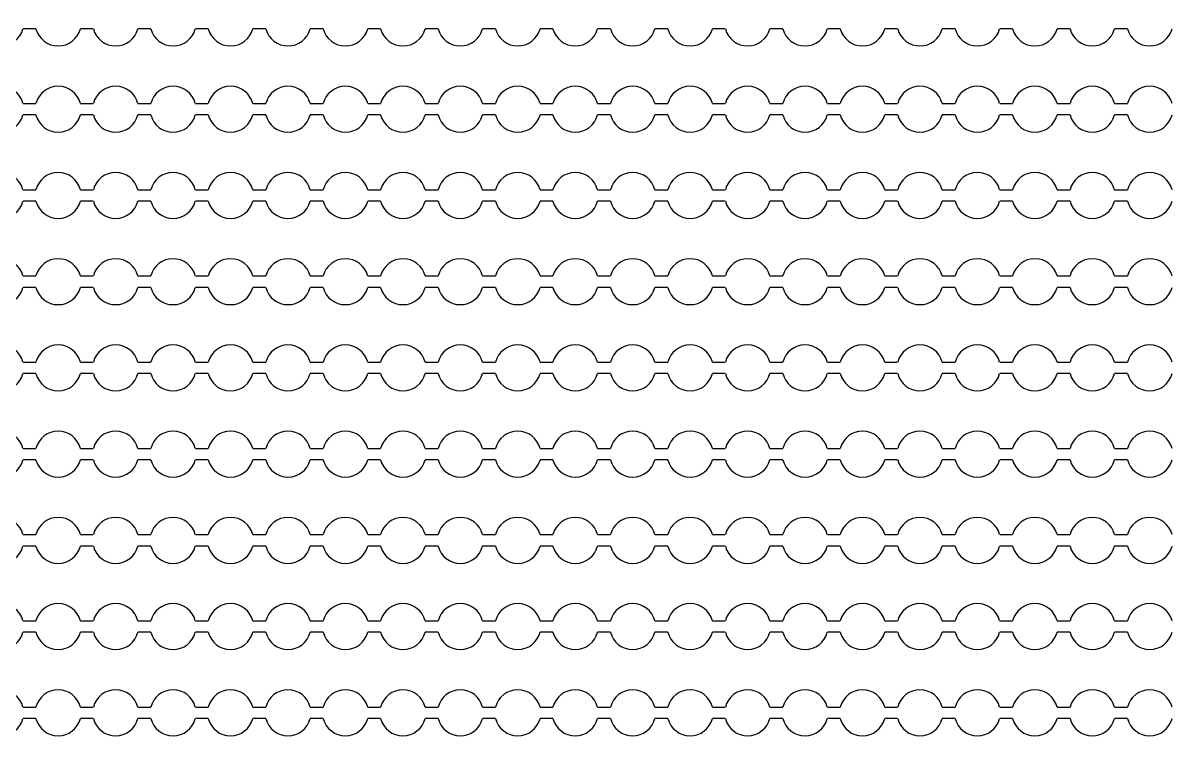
# Model space of a CAD drawing. Extents: x 4056 to 105656, y 4120 to 105720.
# Drawn here: x 59891 to 60891, y 73867 to 74499 of the extents above; entities that cross this region are included whole.
import ezdxf

# ---------------------------------------------------------------- set-up
doc = ezdxf.new("R2010")
doc.units = 13
doc.header["$MEASUREMENT"] = 0
doc.layers.add('Main Layer', color=7, linetype='Continuous', lineweight=0)

msp = doc.modelspace()

# ---------------------------------------------------------------- linework, layer by layer
for p, q in [((59902.1, 74494.2), (59890.9, 74494.2)), ((59952.1, 74494.2), (59940.9, 74494.2)), ((60002.1, 74494.2), (59990.9, 74494.2)), ((60052.1, 74494.2), (60040.9, 74494.2)), ((60102.1, 74494.2), (60090.9, 74494.2)), ((60152.1, 74494.2), (60140.9, 74494.2)), ((60202.1, 74494.2), (60190.9, 74494.2)), ((60252.1, 74494.2), (60240.9, 74494.2)), ((60302.1, 74494.2), (60290.9, 74494.2)), ((60352.1, 74494.2), (60340.9, 74494.2)), ((60402.1, 74494.2), (60390.9, 74494.2)), ((60452.1, 74494.2), (60440.9, 74494.2)), ((60502.1, 74494.2), (60490.9, 74494.2)), ((60552.1, 74494.2), (60540.9, 74494.2)), ((60602.1, 74494.2), (60590.9, 74494.2)), ((60652.1, 74494.2), (60640.9, 74494.2)), ((60702.1, 74494.2), (60690.9, 74494.2)), ((60752.1, 74494.2), (60740.9, 74494.2)), ((60802.1, 74494.2), (60790.9, 74494.2)), ((60852.1, 74494.2), (60840.9, 74494.2)), ((59890.9, 74429.2), (59902.1, 74429.2)), ((59940.9, 74429.2), (59952.1, 74429.2)), ((59990.9, 74429.2), (60002.1, 74429.2)), ((60040.9, 74429.2), (60052.1, 74429.2)), ((60090.9, 74429.2), (60102.1, 74429.2)), ((60140.9, 74429.2), (60152.1, 74429.2)), ((60190.9, 74429.2), (60202.1, 74429.2)), ((60240.9, 74429.2), (60252.1, 74429.2)), ((60290.9, 74429.2), (60302.1, 74429.2)), ((60340.9, 74429.2), (60352.1, 74429.2)), ((60390.9, 74429.2), (60402.1, 74429.2)), ((60440.9, 74429.2), (60452.1, 74429.2)), ((60490.9, 74429.2), (60502.1, 74429.2)), ((60540.9, 74429.2), (60552.1, 74429.2)), ((60590.9, 74429.2), (60602.1, 74429.2)), ((60640.9, 74429.2), (60652.1, 74429.2)), ((60690.9, 74429.2), (60702.1, 74429.2)), ((60740.9, 74429.2), (60752.1, 74429.2)), ((60790.9, 74429.2), (60802.1, 74429.2)), ((60840.9, 74429.2), (60852.1, 74429.2)), ((59902.1, 74419.2), (59890.9, 74419.2)), ((59952.1, 74419.2), (59940.9, 74419.2)), ((60002.1, 74419.2), (59990.9, 74419.2)), ((60052.1, 74419.2), (60040.9, 74419.2)), ((60102.1, 74419.2), (60090.9, 74419.2)), ((60152.1, 74419.2), (60140.9, 74419.2)), ((60202.1, 74419.2), (60190.9, 74419.2)), ((60252.1, 74419.2), (60240.9, 74419.2)), ((60302.1, 74419.2), (60290.9, 74419.2)), ((60352.1, 74419.2), (60340.9, 74419.2)), ((60402.1, 74419.2), (60390.9, 74419.2)), ((60452.1, 74419.2), (60440.9, 74419.2)), ((60502.1, 74419.2), (60490.9, 74419.2)), ((60552.1, 74419.2), (60540.9, 74419.2)), ((60602.1, 74419.2), (60590.9, 74419.2)), ((60652.1, 74419.2), (60640.9, 74419.2)), ((60702.1, 74419.2), (60690.9, 74419.2)), ((60752.1, 74419.2), (60740.9, 74419.2)), ((60802.1, 74419.2), (60790.9, 74419.2)), ((60852.1, 74419.2), (60840.9, 74419.2)), ((59890.9, 74354.2), (59902.1, 74354.2)), ((59940.9, 74354.2), (59952.1, 74354.2)), ((59990.9, 74354.2), (60002.1, 74354.2)), ((60040.9, 74354.2), (60052.1, 74354.2)), ((60090.9, 74354.2), (60102.1, 74354.2)), ((60140.9, 74354.2), (60152.1, 74354.2)), ((60190.9, 74354.2), (60202.1, 74354.2)), ((60240.9, 74354.2), (60252.1, 74354.2)), ((60290.9, 74354.2), (60302.1, 74354.2)), ((60340.9, 74354.2), (60352.1, 74354.2)), ((60390.9, 74354.2), (60402.1, 74354.2)), ((60440.9, 74354.2), (60452.1, 74354.2)), ((60490.9, 74354.2), (60502.1, 74354.2)), ((60540.9, 74354.2), (60552.1, 74354.2)), ((60590.9, 74354.2), (60602.1, 74354.2)), ((60640.9, 74354.2), (60652.1, 74354.2)), ((60690.9, 74354.2), (60702.1, 74354.2)), ((60740.9, 74354.2), (60752.1, 74354.2)), ((60790.9, 74354.2), (60802.1, 74354.2)), ((60840.9, 74354.2), (60852.1, 74354.2)), ((59902.1, 74344.2), (59890.9, 74344.2)), ((59952.1, 74344.2), (59940.9, 74344.2)), ((60002.1, 74344.2), (59990.9, 74344.2)), ((60052.1, 74344.2), (60040.9, 74344.2)), ((60102.1, 74344.2), (60090.9, 74344.2)), ((60152.1, 74344.2), (60140.9, 74344.2)), ((60202.1, 74344.2), (60190.9, 74344.2)), ((60252.1, 74344.2), (60240.9, 74344.2)), ((60302.1, 74344.2), (60290.9, 74344.2)), ((60352.1, 74344.2), (60340.9, 74344.2)), ((60402.1, 74344.2), (60390.9, 74344.2)), ((60452.1, 74344.2), (60440.9, 74344.2)), ((60502.1, 74344.2), (60490.9, 74344.2)), ((60552.1, 74344.2), (60540.9, 74344.2)), ((60602.1, 74344.2), (60590.9, 74344.2)), ((60652.1, 74344.2), (60640.9, 74344.2)), ((60702.1, 74344.2), (60690.9, 74344.2)), ((60752.1, 74344.2), (60740.9, 74344.2)), ((60802.1, 74344.2), (60790.9, 74344.2)), ((60852.1, 74344.2), (60840.9, 74344.2)), ((59890.9, 74279.2), (59902.1, 74279.2)), ((59940.9, 74279.2), (59952.1, 74279.2)), ((59990.9, 74279.2), (60002.1, 74279.2)), ((60040.9, 74279.2), (60052.1, 74279.2)), ((60090.9, 74279.2), (60102.1, 74279.2)), ((60140.9, 74279.2), (60152.1, 74279.2)), ((60190.9, 74279.2), (60202.1, 74279.2)), ((60240.9, 74279.2), (60252.1, 74279.2)), ((60290.9, 74279.2), (60302.1, 74279.2)), ((60340.9, 74279.2), (60352.1, 74279.2)), ((60390.9, 74279.2), (60402.1, 74279.2)), ((60440.9, 74279.2), (60452.1, 74279.2)), ((60490.9, 74279.2), (60502.1, 74279.2)), ((60540.9, 74279.2), (60552.1, 74279.2)), ((60590.9, 74279.2), (60602.1, 74279.2)), ((60640.9, 74279.2), (60652.1, 74279.2)), ((60690.9, 74279.2), (60702.1, 74279.2)), ((60740.9, 74279.2), (60752.1, 74279.2)), ((60790.9, 74279.2), (60802.1, 74279.2)), ((60840.9, 74279.2), (60852.1, 74279.2)), ((59902.1, 74269.2), (59890.9, 74269.2)), ((59952.1, 74269.2), (59940.9, 74269.2)), ((60002.1, 74269.2), (59990.9, 74269.2)), ((60052.1, 74269.2), (60040.9, 74269.2)), ((60102.1, 74269.2), (60090.9, 74269.2)), ((60152.1, 74269.2), (60140.9, 74269.2)), ((60202.1, 74269.2), (60190.9, 74269.2)), ((60252.1, 74269.2), (60240.9, 74269.2)), ((60302.1, 74269.2), (60290.9, 74269.2)), ((60352.1, 74269.2), (60340.9, 74269.2)), ((60402.1, 74269.2), (60390.9, 74269.2)), ((60452.1, 74269.2), (60440.9, 74269.2)), ((60502.1, 74269.2), (60490.9, 74269.2)), ((60552.1, 74269.2), (60540.9, 74269.2)), ((60602.1, 74269.2), (60590.9, 74269.2)), ((60652.1, 74269.2), (60640.9, 74269.2)), ((60702.1, 74269.2), (60690.9, 74269.2)), ((60752.1, 74269.2), (60740.9, 74269.2)), ((60802.1, 74269.2), (60790.9, 74269.2)), ((60852.1, 74269.2), (60840.9, 74269.2)), ((59890.9, 74204.2), (59902.1, 74204.2)), ((59940.9, 74204.2), (59952.1, 74204.2)), ((59990.9, 74204.2), (60002.1, 74204.2)), ((60040.9, 74204.2), (60052.1, 74204.2)), ((60090.9, 74204.2), (60102.1, 74204.2)), ((60140.9, 74204.2), (60152.1, 74204.2)), ((60190.9, 74204.2), (60202.1, 74204.2)), ((60240.9, 74204.2), (60252.1, 74204.2)), ((60290.9, 74204.2), (60302.1, 74204.2)), ((60340.9, 74204.2), (60352.1, 74204.2)), ((60390.9, 74204.2), (60402.1, 74204.2)), ((60440.9, 74204.2), (60452.1, 74204.2)), ((60490.9, 74204.2), (60502.1, 74204.2)), ((60540.9, 74204.2), (60552.1, 74204.2)), ((60590.9, 74204.2), (60602.1, 74204.2)), ((60640.9, 74204.2), (60652.1, 74204.2)), ((60690.9, 74204.2), (60702.1, 74204.2)), ((60740.9, 74204.2), (60752.1, 74204.2)), ((60790.9, 74204.2), (60802.1, 74204.2)), ((60840.9, 74204.2), (60852.1, 74204.2)), ((59902.1, 74194.2), (59890.9, 74194.2)), ((59952.1, 74194.2), (59940.9, 74194.2)), ((60002.1, 74194.2), (59990.9, 74194.2)), ((60052.1, 74194.2), (60040.9, 74194.2)), ((60102.1, 74194.2), (60090.9, 74194.2)), ((60152.1, 74194.2), (60140.9, 74194.2)), ((60202.1, 74194.2), (60190.9, 74194.2)), ((60252.1, 74194.2), (60240.9, 74194.2)), ((60302.1, 74194.2), (60290.9, 74194.2)), ((60352.1, 74194.2), (60340.9, 74194.2)), ((60402.1, 74194.2), (60390.9, 74194.2)), ((60452.1, 74194.2), (60440.9, 74194.2)), ((60502.1, 74194.2), (60490.9, 74194.2)), ((60552.1, 74194.2), (60540.9, 74194.2)), ((60602.1, 74194.2), (60590.9, 74194.2)), ((60652.1, 74194.2), (60640.9, 74194.2)), ((60702.1, 74194.2), (60690.9, 74194.2)), ((60752.1, 74194.2), (60740.9, 74194.2)), ((60802.1, 74194.2), (60790.9, 74194.2)), ((60852.1, 74194.2), (60840.9, 74194.2)), ((59890.9, 74129.2), (59902.1, 74129.2)), ((59940.9, 74129.2), (59952.1, 74129.2)), ((59990.9, 74129.2), (60002.1, 74129.2)), ((60040.9, 74129.2), (60052.1, 74129.2)), ((60090.9, 74129.2), (60102.1, 74129.2)), ((60140.9, 74129.2), (60152.1, 74129.2)), ((60190.9, 74129.2), (60202.1, 74129.2)), ((60240.9, 74129.2), (60252.1, 74129.2)), ((60290.9, 74129.2), (60302.1, 74129.2)), ((60340.9, 74129.2), (60352.1, 74129.2)), ((60390.9, 74129.2), (60402.1, 74129.2)), ((60440.9, 74129.2), (60452.1, 74129.2)), ((60490.9, 74129.2), (60502.1, 74129.2)), ((60540.9, 74129.2), (60552.1, 74129.2)), ((60590.9, 74129.2), (60602.1, 74129.2)), ((60640.9, 74129.2), (60652.1, 74129.2)), ((60690.9, 74129.2), (60702.1, 74129.2)), ((60740.9, 74129.2), (60752.1, 74129.2)), ((60790.9, 74129.2), (60802.1, 74129.2)), ((60840.9, 74129.2), (60852.1, 74129.2)), ((59902.1, 74119.2), (59890.9, 74119.2)), ((59952.1, 74119.2), (59940.9, 74119.2)), ((60002.1, 74119.2), (59990.9, 74119.2)), ((60052.1, 74119.2), (60040.9, 74119.2)), ((60102.1, 74119.2), (60090.9, 74119.2)), ((60152.1, 74119.2), (60140.9, 74119.2)), ((60202.1, 74119.2), (60190.9, 74119.2)), ((60252.1, 74119.2), (60240.9, 74119.2)), ((60302.1, 74119.2), (60290.9, 74119.2)), ((60352.1, 74119.2), (60340.9, 74119.2)), ((60402.1, 74119.2), (60390.9, 74119.2)), ((60452.1, 74119.2), (60440.9, 74119.2)), ((60502.1, 74119.2), (60490.9, 74119.2)), ((60552.1, 74119.2), (60540.9, 74119.2)), ((60602.1, 74119.2), (60590.9, 74119.2)), ((60652.1, 74119.2), (60640.9, 74119.2)), ((60702.1, 74119.2), (60690.9, 74119.2)), ((60752.1, 74119.2), (60740.9, 74119.2)), ((60802.1, 74119.2), (60790.9, 74119.2)), ((60852.1, 74119.2), (60840.9, 74119.2)), ((59890.9, 74054.2), (59902.1, 74054.2)), ((59940.9, 74054.2), (59952.1, 74054.2)), ((59990.9, 74054.2), (60002.1, 74054.2)), ((60040.9, 74054.2), (60052.1, 74054.2)), ((60090.9, 74054.2), (60102.1, 74054.2)), ((60140.9, 74054.2), (60152.1, 74054.2)), ((60190.9, 74054.2), (60202.1, 74054.2)), ((60240.9, 74054.2), (60252.1, 74054.2)), ((60290.9, 74054.2), (60302.1, 74054.2)), ((60340.9, 74054.2), (60352.1, 74054.2)), ((60390.9, 74054.2), (60402.1, 74054.2)), ((60440.9, 74054.2), (60452.1, 74054.2)), ((60490.9, 74054.2), (60502.1, 74054.2)), ((60540.9, 74054.2), (60552.1, 74054.2)), ((60590.9, 74054.2), (60602.1, 74054.2)), ((60640.9, 74054.2), (60652.1, 74054.2)), ((60690.9, 74054.2), (60702.1, 74054.2)), ((60740.9, 74054.2), (60752.1, 74054.2)), ((60790.9, 74054.2), (60802.1, 74054.2)), ((60840.9, 74054.2), (60852.1, 74054.2)), ((59902.1, 74044.2), (59890.9, 74044.2)), ((59952.1, 74044.2), (59940.9, 74044.2)), ((60002.1, 74044.2), (59990.9, 74044.2)), ((60052.1, 74044.2), (60040.9, 74044.2)), ((60102.1, 74044.2), (60090.9, 74044.2)), ((60152.1, 74044.2), (60140.9, 74044.2)), ((60202.1, 74044.2), (60190.9, 74044.2)), ((60252.1, 74044.2), (60240.9, 74044.2)), ((60302.1, 74044.2), (60290.9, 74044.2)), ((60352.1, 74044.2), (60340.9, 74044.2)), ((60402.1, 74044.2), (60390.9, 74044.2)), ((60452.1, 74044.2), (60440.9, 74044.2)), ((60502.1, 74044.2), (60490.9, 74044.2)), ((60552.1, 74044.2), (60540.9, 74044.2)), ((60602.1, 74044.2), (60590.9, 74044.2)), ((60652.1, 74044.2), (60640.9, 74044.2)), ((60702.1, 74044.2), (60690.9, 74044.2)), ((60752.1, 74044.2), (60740.9, 74044.2)), ((60802.1, 74044.2), (60790.9, 74044.2)), ((60852.1, 74044.2), (60840.9, 74044.2)), ((59890.9, 73979.2), (59902.1, 73979.2)), ((59940.9, 73979.2), (59952.1, 73979.2)), ((59990.9, 73979.2), (60002.1, 73979.2)), ((60040.9, 73979.2), (60052.1, 73979.2)), ((60090.9, 73979.2), (60102.1, 73979.2)), ((60140.9, 73979.2), (60152.1, 73979.2)), ((60190.9, 73979.2), (60202.1, 73979.2)), ((60240.9, 73979.2), (60252.1, 73979.2)), ((60290.9, 73979.2), (60302.1, 73979.2)), ((60340.9, 73979.2), (60352.1, 73979.2)), ((60390.9, 73979.2), (60402.1, 73979.2)), ((60440.9, 73979.2), (60452.1, 73979.2)), ((60490.9, 73979.2), (60502.1, 73979.2)), ((60540.9, 73979.2), (60552.1, 73979.2)), ((60590.9, 73979.2), (60602.1, 73979.2)), ((60640.9, 73979.2), (60652.1, 73979.2)), ((60690.9, 73979.2), (60702.1, 73979.2)), ((60740.9, 73979.2), (60752.1, 73979.2)), ((60790.9, 73979.2), (60802.1, 73979.2)), ((60840.9, 73979.2), (60852.1, 73979.2)), ((59902.1, 73969.2), (59890.9, 73969.2)), ((59952.1, 73969.2), (59940.9, 73969.2)), ((60002.1, 73969.2), (59990.9, 73969.2)), ((60052.1, 73969.2), (60040.9, 73969.2)), ((60102.1, 73969.2), (60090.9, 73969.2)), ((60152.1, 73969.2), (60140.9, 73969.2)), ((60202.1, 73969.2), (60190.9, 73969.2)), ((60252.1, 73969.2), (60240.9, 73969.2)), ((60302.1, 73969.2), (60290.9, 73969.2)), ((60352.1, 73969.2), (60340.9, 73969.2)), ((60402.1, 73969.2), (60390.9, 73969.2)), ((60452.1, 73969.2), (60440.9, 73969.2)), ((60502.1, 73969.2), (60490.9, 73969.2)), ((60552.1, 73969.2), (60540.9, 73969.2)), ((60602.1, 73969.2), (60590.9, 73969.2)), ((60652.1, 73969.2), (60640.9, 73969.2)), ((60702.1, 73969.2), (60690.9, 73969.2)), ((60752.1, 73969.2), (60740.9, 73969.2)), ((60802.1, 73969.2), (60790.9, 73969.2)), ((60852.1, 73969.2), (60840.9, 73969.2)), ((59890.9, 73904.2), (59902.1, 73904.2)), ((59940.9, 73904.2), (59952.1, 73904.2)), ((59990.9, 73904.2), (60002.1, 73904.2)), ((60040.9, 73904.2), (60052.1, 73904.2)), ((60090.9, 73904.2), (60102.1, 73904.2)), ((60140.9, 73904.2), (60152.1, 73904.2)), ((60190.9, 73904.2), (60202.1, 73904.2)), ((60240.9, 73904.2), (60252.1, 73904.2)), ((60290.9, 73904.2), (60302.1, 73904.2)), ((60340.9, 73904.2), (60352.1, 73904.2)), ((60390.9, 73904.2), (60402.1, 73904.2)), ((60440.9, 73904.2), (60452.1, 73904.2)), ((60490.9, 73904.2), (60502.1, 73904.2)), ((60540.9, 73904.2), (60552.1, 73904.2)), ((60590.9, 73904.2), (60602.1, 73904.2)), ((60640.9, 73904.2), (60652.1, 73904.2)), ((60690.9, 73904.2), (60702.1, 73904.2)), ((60740.9, 73904.2), (60752.1, 73904.2)), ((60790.9, 73904.2), (60802.1, 73904.2)), ((60840.9, 73904.2), (60852.1, 73904.2)), ((59902.1, 73894.2), (59890.9, 73894.2)), ((59952.1, 73894.2), (59940.9, 73894.2)), ((60002.1, 73894.2), (59990.9, 73894.2)), ((60052.1, 73894.2), (60040.9, 73894.2)), ((60102.1, 73894.2), (60090.9, 73894.2)), ((60152.1, 73894.2), (60140.9, 73894.2)), ((60202.1, 73894.2), (60190.9, 73894.2)), ((60252.1, 73894.2), (60240.9, 73894.2)), ((60302.1, 73894.2), (60290.9, 73894.2)), ((60352.1, 73894.2), (60340.9, 73894.2)), ((60402.1, 73894.2), (60390.9, 73894.2)), ((60452.1, 73894.2), (60440.9, 73894.2)), ((60502.1, 73894.2), (60490.9, 73894.2)), ((60552.1, 73894.2), (60540.9, 73894.2)), ((60602.1, 73894.2), (60590.9, 73894.2)), ((60652.1, 73894.2), (60640.9, 73894.2)), ((60702.1, 73894.2), (60690.9, 73894.2)), ((60752.1, 73894.2), (60740.9, 73894.2)), ((60802.1, 73894.2), (60790.9, 73894.2)), ((60852.1, 73894.2), (60840.9, 73894.2))]:
    msp.add_line(p, q)
at = {"lineweight": 0}
msp.add_circle((61011.6, 73976.1), 11000, dxfattribs=at)
for centre, start, end in [((59871.5, 74499.2), 194.4775, 345.5225), ((59921.5, 74499.2), 194.4775, 345.5225), ((59971.5, 74499.2), 194.4775, 345.5225), ((60021.5, 74499.2), 194.4775, 345.5225), ((60071.5, 74499.2), 194.4775, 345.5225), ((60121.5, 74499.2), 194.4775, 345.5225), ((60171.5, 74499.2), 194.4775, 345.5225), ((60221.5, 74499.2), 194.4775, 345.5225), ((60271.5, 74499.2), 194.4775, 345.5225), ((60321.5, 74499.2), 194.4775, 345.5225), ((60371.5, 74499.2), 194.4775, 345.5225), ((60421.5, 74499.2), 194.4775, 345.5225), ((60471.5, 74499.2), 194.4775, 345.5225), ((60521.5, 74499.2), 194.4775, 345.5225), ((60571.5, 74499.2), 194.4775, 345.5225), ((60621.5, 74499.2), 194.4775, 345.5225), ((60671.5, 74499.2), 194.4775, 345.5225), ((60721.5, 74499.2), 194.4775, 345.5225), ((60771.5, 74499.2), 194.4775, 345.5225), ((60821.5, 74499.2), 194.4775, 345.5225), ((60871.5, 74499.2), 194.4775, 345.5225), ((59871.5, 74424.2), 14.4775, 165.5225), ((59921.5, 74424.2), 14.4775, 165.5225), ((59971.5, 74424.2), 14.4775, 165.5225), ((60021.5, 74424.2), 14.4775, 165.5225), ((60071.5, 74424.2), 14.4775, 165.5225), ((60121.5, 74424.2), 14.4775, 165.5225), ((60171.5, 74424.2), 14.4775, 165.5225), ((60221.5, 74424.2), 14.4775, 165.5225), ((60271.5, 74424.2), 14.4775, 165.5225), ((60321.5, 74424.2), 14.4775, 165.5225), ((60371.5, 74424.2), 14.4775, 165.5225), ((60421.5, 74424.2), 14.4775, 165.5225), ((60471.5, 74424.2), 14.4775, 165.5225), ((60521.5, 74424.2), 14.4775, 165.5225), ((60571.5, 74424.2), 14.4775, 165.5225), ((60621.5, 74424.2), 14.4775, 165.5225), ((60671.5, 74424.2), 14.4775, 165.5225), ((60721.5, 74424.2), 14.4775, 165.5225), ((60771.5, 74424.2), 14.4775, 165.5225), ((60821.5, 74424.2), 14.4775, 165.5225), ((60871.5, 74424.2), 14.4775, 165.5225), ((59871.5, 74424.2), 194.4775, 345.5225), ((59921.5, 74424.2), 194.4775, 345.5225), ((59971.5, 74424.2), 194.4775, 345.5225), ((60021.5, 74424.2), 194.4775, 345.5225), ((60071.5, 74424.2), 194.4775, 345.5225), ((60121.5, 74424.2), 194.4775, 345.5225), ((60171.5, 74424.2), 194.4775, 345.5225), ((60221.5, 74424.2), 194.4775, 345.5225), ((60271.5, 74424.2), 194.4775, 345.5225), ((60321.5, 74424.2), 194.4775, 345.5225), ((60371.5, 74424.2), 194.4775, 345.5225), ((60421.5, 74424.2), 194.4775, 345.5225), ((60471.5, 74424.2), 194.4775, 345.5225), ((60521.5, 74424.2), 194.4775, 345.5225), ((60571.5, 74424.2), 194.4775, 345.5225), ((60621.5, 74424.2), 194.4775, 345.5225), ((60671.5, 74424.2), 194.4775, 345.5225), ((60721.5, 74424.2), 194.4775, 345.5225), ((60771.5, 74424.2), 194.4775, 345.5225), ((60821.5, 74424.2), 194.4775, 345.5225), ((60871.5, 74424.2), 194.4775, 345.5225), ((59871.5, 74349.2), 14.4775, 165.5225), ((59921.5, 74349.2), 14.4775, 165.5225), ((59971.5, 74349.2), 14.4775, 165.5225), ((60021.5, 74349.2), 14.4775, 165.5225), ((60071.5, 74349.2), 14.4775, 165.5225), ((60121.5, 74349.2), 14.4775, 165.5225), ((60171.5, 74349.2), 14.4775, 165.5225), ((60221.5, 74349.2), 14.4775, 165.5225), ((60271.5, 74349.2), 14.4775, 165.5225), ((60321.5, 74349.2), 14.4775, 165.5225), ((60371.5, 74349.2), 14.4775, 165.5225), ((60421.5, 74349.2), 14.4775, 165.5225), ((60471.5, 74349.2), 14.4775, 165.5225), ((60521.5, 74349.2), 14.4775, 165.5225), ((60571.5, 74349.2), 14.4775, 165.5225), ((60621.5, 74349.2), 14.4775, 165.5225), ((60671.5, 74349.2), 14.4775, 165.5225), ((60721.5, 74349.2), 14.4775, 165.5225), ((60771.5, 74349.2), 14.4775, 165.5225), ((60821.5, 74349.2), 14.4775, 165.5225), ((60871.5, 74349.2), 14.4775, 165.5225), ((59871.5, 74349.2), 194.4775, 345.5225), ((59921.5, 74349.2), 194.4775, 345.5225), ((59971.5, 74349.2), 194.4775, 345.5225), ((60021.5, 74349.2), 194.4775, 345.5225), ((60071.5, 74349.2), 194.4775, 345.5225), ((60121.5, 74349.2), 194.4775, 345.5225), ((60171.5, 74349.2), 194.4775, 345.5225), ((60221.5, 74349.2), 194.4775, 345.5225), ((60271.5, 74349.2), 194.4775, 345.5225), ((60321.5, 74349.2), 194.4775, 345.5225), ((60371.5, 74349.2), 194.4775, 345.5225), ((60421.5, 74349.2), 194.4775, 345.5225), ((60471.5, 74349.2), 194.4775, 345.5225), ((60521.5, 74349.2), 194.4775, 345.5225), ((60571.5, 74349.2), 194.4775, 345.5225), ((60621.5, 74349.2), 194.4775, 345.5225), ((60671.5, 74349.2), 194.4775, 345.5225), ((60721.5, 74349.2), 194.4775, 345.5225), ((60771.5, 74349.2), 194.4775, 345.5225), ((60821.5, 74349.2), 194.4775, 345.5225), ((60871.5, 74349.2), 194.4775, 345.5225), ((59871.5, 74274.2), 14.4775, 165.5225), ((59921.5, 74274.2), 14.4775, 165.5225), ((59971.5, 74274.2), 14.4775, 165.5225), ((60021.5, 74274.2), 14.4775, 165.5225), ((60071.5, 74274.2), 14.4775, 165.5225), ((60121.5, 74274.2), 14.4775, 165.5225), ((60171.5, 74274.2), 14.4775, 165.5225), ((60221.5, 74274.2), 14.4775, 165.5225), ((60271.5, 74274.2), 14.4775, 165.5225), ((60321.5, 74274.2), 14.4775, 165.5225), ((60371.5, 74274.2), 14.4775, 165.5225), ((60421.5, 74274.2), 14.4775, 165.5225), ((60471.5, 74274.2), 14.4775, 165.5225), ((60521.5, 74274.2), 14.4775, 165.5225), ((60571.5, 74274.2), 14.4775, 165.5225), ((60621.5, 74274.2), 14.4775, 165.5225), ((60671.5, 74274.2), 14.4775, 165.5225), ((60721.5, 74274.2), 14.4775, 165.5225), ((60771.5, 74274.2), 14.4775, 165.5225), ((60821.5, 74274.2), 14.4775, 165.5225), ((60871.5, 74274.2), 14.4775, 165.5225), ((59871.5, 74274.2), 194.4775, 345.5225), ((59921.5, 74274.2), 194.4775, 345.5225), ((59971.5, 74274.2), 194.4775, 345.5225), ((60021.5, 74274.2), 194.4775, 345.5225), ((60071.5, 74274.2), 194.4775, 345.5225), ((60121.5, 74274.2), 194.4775, 345.5225), ((60171.5, 74274.2), 194.4775, 345.5225), ((60221.5, 74274.2), 194.4775, 345.5225), ((60271.5, 74274.2), 194.4775, 345.5225), ((60321.5, 74274.2), 194.4775, 345.5225), ((60371.5, 74274.2), 194.4775, 345.5225), ((60421.5, 74274.2), 194.4775, 345.5225), ((60471.5, 74274.2), 194.4775, 345.5225), ((60521.5, 74274.2), 194.4775, 345.5225), ((60571.5, 74274.2), 194.4775, 345.5225), ((60621.5, 74274.2), 194.4775, 345.5225), ((60671.5, 74274.2), 194.4775, 345.5225), ((60721.5, 74274.2), 194.4775, 345.5225), ((60771.5, 74274.2), 194.4775, 345.5225), ((60821.5, 74274.2), 194.4775, 345.5225), ((60871.5, 74274.2), 194.4775, 345.5225), ((59871.5, 74199.2), 14.4775, 165.5225), ((59921.5, 74199.2), 14.4775, 165.5225), ((59971.5, 74199.2), 14.4775, 165.5225), ((60021.5, 74199.2), 14.4775, 165.5225), ((60071.5, 74199.2), 14.4775, 165.5225), ((60121.5, 74199.2), 14.4775, 165.5225), ((60171.5, 74199.2), 14.4775, 165.5225), ((60221.5, 74199.2), 14.4775, 165.5225), ((60271.5, 74199.2), 14.4775, 165.5225), ((60321.5, 74199.2), 14.4775, 165.5225), ((60371.5, 74199.2), 14.4775, 165.5225), ((60421.5, 74199.2), 14.4775, 165.5225), ((60471.5, 74199.2), 14.4775, 165.5225), ((60521.5, 74199.2), 14.4775, 165.5225), ((60571.5, 74199.2), 14.4775, 165.5225), ((60621.5, 74199.2), 14.4775, 165.5225), ((60671.5, 74199.2), 14.4775, 165.5225), ((60721.5, 74199.2), 14.4775, 165.5225), ((60771.5, 74199.2), 14.4775, 165.5225), ((60821.5, 74199.2), 14.4775, 165.5225), ((60871.5, 74199.2), 14.4775, 165.5225), ((59871.5, 74199.2), 194.4775, 345.5225), ((59921.5, 74199.2), 194.4775, 345.5225), ((59971.5, 74199.2), 194.4775, 345.5225), ((60021.5, 74199.2), 194.4775, 345.5225), ((60071.5, 74199.2), 194.4775, 345.5225), ((60121.5, 74199.2), 194.4775, 345.5225), ((60171.5, 74199.2), 194.4775, 345.5225), ((60221.5, 74199.2), 194.4775, 345.5225), ((60271.5, 74199.2), 194.4775, 345.5225), ((60321.5, 74199.2), 194.4775, 345.5225), ((60371.5, 74199.2), 194.4775, 345.5225), ((60421.5, 74199.2), 194.4775, 345.5225), ((60471.5, 74199.2), 194.4775, 345.5225), ((60521.5, 74199.2), 194.4775, 345.5225), ((60571.5, 74199.2), 194.4775, 345.5225), ((60621.5, 74199.2), 194.4775, 345.5225), ((60671.5, 74199.2), 194.4775, 345.5225), ((60721.5, 74199.2), 194.4775, 345.5225), ((60771.5, 74199.2), 194.4775, 345.5225), ((60821.5, 74199.2), 194.4775, 345.5225), ((60871.5, 74199.2), 194.4775, 345.5225), ((59871.5, 74124.2), 14.4775, 165.5225), ((59921.5, 74124.2), 14.4775, 165.5225), ((59971.5, 74124.2), 14.4775, 165.5225), ((60021.5, 74124.2), 14.4775, 165.5225), ((60071.5, 74124.2), 14.4775, 165.5225), ((60121.5, 74124.2), 14.4775, 165.5225), ((60171.5, 74124.2), 14.4775, 165.5225), ((60221.5, 74124.2), 14.4775, 165.5225), ((60271.5, 74124.2), 14.4775, 165.5225), ((60321.5, 74124.2), 14.4775, 165.5225), ((60371.5, 74124.2), 14.4775, 165.5225), ((60421.5, 74124.2), 14.4775, 165.5225), ((60471.5, 74124.2), 14.4775, 165.5225), ((60521.5, 74124.2), 14.4775, 165.5225), ((60571.5, 74124.2), 14.4775, 165.5225), ((60621.5, 74124.2), 14.4775, 165.5225), ((60671.5, 74124.2), 14.4775, 165.5225), ((60721.5, 74124.2), 14.4775, 165.5225), ((60771.5, 74124.2), 14.4775, 165.5225), ((60821.5, 74124.2), 14.4775, 165.5225), ((60871.5, 74124.2), 14.4775, 165.5225), ((59871.5, 74124.2), 194.4775, 345.5225), ((59921.5, 74124.2), 194.4775, 345.5225), ((59971.5, 74124.2), 194.4775, 345.5225), ((60021.5, 74124.2), 194.4775, 345.5225), ((60071.5, 74124.2), 194.4775, 345.5225), ((60121.5, 74124.2), 194.4775, 345.5225), ((60171.5, 74124.2), 194.4775, 345.5225), ((60221.5, 74124.2), 194.4775, 345.5225), ((60271.5, 74124.2), 194.4775, 345.5225), ((60321.5, 74124.2), 194.4775, 345.5225), ((60371.5, 74124.2), 194.4775, 345.5225), ((60421.5, 74124.2), 194.4775, 345.5225), ((60471.5, 74124.2), 194.4775, 345.5225), ((60521.5, 74124.2), 194.4775, 345.5225), ((60571.5, 74124.2), 194.4775, 345.5225), ((60621.5, 74124.2), 194.4775, 345.5225), ((60671.5, 74124.2), 194.4775, 345.5225), ((60721.5, 74124.2), 194.4775, 345.5225), ((60771.5, 74124.2), 194.4775, 345.5225), ((60821.5, 74124.2), 194.4775, 345.5225), ((60871.5, 74124.2), 194.4775, 345.5225), ((59871.5, 74049.2), 14.4775, 165.5225), ((59921.5, 74049.2), 14.4775, 165.5225), ((59971.5, 74049.2), 14.4775, 165.5225), ((60021.5, 74049.2), 14.4775, 165.5225), ((60071.5, 74049.2), 14.4775, 165.5225), ((60121.5, 74049.2), 14.4775, 165.5225), ((60171.5, 74049.2), 14.4775, 165.5225), ((60221.5, 74049.2), 14.4775, 165.5225), ((60271.5, 74049.2), 14.4775, 165.5225), ((60321.5, 74049.2), 14.4775, 165.5225), ((60371.5, 74049.2), 14.4775, 165.5225), ((60421.5, 74049.2), 14.4775, 165.5225), ((60471.5, 74049.2), 14.4775, 165.5225), ((60521.5, 74049.2), 14.4775, 165.5225), ((60571.5, 74049.2), 14.4775, 165.5225), ((60621.5, 74049.2), 14.4775, 165.5225), ((60671.5, 74049.2), 14.4775, 165.5225), ((60721.5, 74049.2), 14.4775, 165.5225), ((60771.5, 74049.2), 14.4775, 165.5225), ((60821.5, 74049.2), 14.4775, 165.5225), ((60871.5, 74049.2), 14.4775, 165.5225), ((59871.5, 74049.2), 194.4775, 345.5225), ((59921.5, 74049.2), 194.4775, 345.5225), ((59971.5, 74049.2), 194.4775, 345.5225), ((60021.5, 74049.2), 194.4775, 345.5225), ((60071.5, 74049.2), 194.4775, 345.5225), ((60121.5, 74049.2), 194.4775, 345.5225), ((60171.5, 74049.2), 194.4775, 345.5225), ((60221.5, 74049.2), 194.4775, 345.5225), ((60271.5, 74049.2), 194.4775, 345.5225), ((60321.5, 74049.2), 194.4775, 345.5225), ((60371.5, 74049.2), 194.4775, 345.5225), ((60421.5, 74049.2), 194.4775, 345.5225), ((60471.5, 74049.2), 194.4775, 345.5225), ((60521.5, 74049.2), 194.4775, 345.5225), ((60571.5, 74049.2), 194.4775, 345.5225), ((60621.5, 74049.2), 194.4775, 345.5225), ((60671.5, 74049.2), 194.4775, 345.5225), ((60721.5, 74049.2), 194.4775, 345.5225), ((60771.5, 74049.2), 194.4775, 345.5225), ((60821.5, 74049.2), 194.4775, 345.5225), ((60871.5, 74049.2), 194.4775, 345.5225), ((59871.5, 73974.2), 14.4775, 165.5225), ((59921.5, 73974.2), 14.4775, 165.5225), ((59971.5, 73974.2), 14.4775, 165.5225), ((60021.5, 73974.2), 14.4775, 165.5225), ((60071.5, 73974.2), 14.4775, 165.5225), ((60121.5, 73974.2), 14.4775, 165.5225), ((60171.5, 73974.2), 14.4775, 165.5225), ((60221.5, 73974.2), 14.4775, 165.5225), ((60271.5, 73974.2), 14.4775, 165.5225), ((60321.5, 73974.2), 14.4775, 165.5225), ((60371.5, 73974.2), 14.4775, 165.5225), ((60421.5, 73974.2), 14.4775, 165.5225), ((60471.5, 73974.2), 14.4775, 165.5225), ((60521.5, 73974.2), 14.4775, 165.5225), ((60571.5, 73974.2), 14.4775, 165.5225), ((60621.5, 73974.2), 14.4775, 165.5225), ((60671.5, 73974.2), 14.4775, 165.5225), ((60721.5, 73974.2), 14.4775, 165.5225), ((60771.5, 73974.2), 14.4775, 165.5225), ((60821.5, 73974.2), 14.4775, 165.5225), ((60871.5, 73974.2), 14.4775, 165.5225), ((59871.5, 73974.2), 194.4775, 345.5225), ((59921.5, 73974.2), 194.4775, 345.5225), ((59971.5, 73974.2), 194.4775, 345.5225), ((60021.5, 73974.2), 194.4775, 345.5225), ((60071.5, 73974.2), 194.4775, 345.5225), ((60121.5, 73974.2), 194.4775, 345.5225), ((60171.5, 73974.2), 194.4775, 345.5225), ((60221.5, 73974.2), 194.4775, 345.5225), ((60271.5, 73974.2), 194.4775, 345.5225), ((60321.5, 73974.2), 194.4775, 345.5225), ((60371.5, 73974.2), 194.4775, 345.5225), ((60421.5, 73974.2), 194.4775, 345.5225), ((60471.5, 73974.2), 194.4775, 345.5225), ((60521.5, 73974.2), 194.4775, 345.5225), ((60571.5, 73974.2), 194.4775, 345.5225), ((60621.5, 73974.2), 194.4775, 345.5225), ((60671.5, 73974.2), 194.4775, 345.5225), ((60721.5, 73974.2), 194.4775, 345.5225), ((60771.5, 73974.2), 194.4775, 345.5225), ((60821.5, 73974.2), 194.4775, 345.5225), ((60871.5, 73974.2), 194.4775, 345.5225), ((59871.5, 73899.2), 14.4775, 165.5225), ((59921.5, 73899.2), 14.4775, 165.5225), ((59971.5, 73899.2), 14.4775, 165.5225), ((60021.5, 73899.2), 14.4775, 165.5225), ((60071.5, 73899.2), 14.4775, 165.5225), ((60121.5, 73899.2), 14.4775, 165.5225), ((60171.5, 73899.2), 14.4775, 165.5225), ((60221.5, 73899.2), 14.4775, 165.5225), ((60271.5, 73899.2), 14.4775, 165.5225), ((60321.5, 73899.2), 14.4775, 165.5225), ((60371.5, 73899.2), 14.4775, 165.5225), ((60421.5, 73899.2), 14.4775, 165.5225), ((60471.5, 73899.2), 14.4775, 165.5225), ((60521.5, 73899.2), 14.4775, 165.5225), ((60571.5, 73899.2), 14.4775, 165.5225), ((60621.5, 73899.2), 14.4775, 165.5225), ((60671.5, 73899.2), 14.4775, 165.5225), ((60721.5, 73899.2), 14.4775, 165.5225), ((60771.5, 73899.2), 14.4775, 165.5225), ((60821.5, 73899.2), 14.4775, 165.5225), ((60871.5, 73899.2), 14.4775, 165.5225), ((59871.5, 73899.2), 194.4775, 345.5225), ((59921.5, 73899.2), 194.4775, 345.5225), ((59971.5, 73899.2), 194.4775, 345.5225), ((60021.5, 73899.2), 194.4775, 345.5225), ((60071.5, 73899.2), 194.4775, 345.5225), ((60121.5, 73899.2), 194.4775, 345.5225), ((60171.5, 73899.2), 194.4775, 345.5225), ((60221.5, 73899.2), 194.4775, 345.5225), ((60271.5, 73899.2), 194.4775, 345.5225), ((60321.5, 73899.2), 194.4775, 345.5225), ((60371.5, 73899.2), 194.4775, 345.5225), ((60421.5, 73899.2), 194.4775, 345.5225), ((60471.5, 73899.2), 194.4775, 345.5225), ((60521.5, 73899.2), 194.4775, 345.5225), ((60571.5, 73899.2), 194.4775, 345.5225), ((60621.5, 73899.2), 194.4775, 345.5225), ((60671.5, 73899.2), 194.4775, 345.5225), ((60721.5, 73899.2), 194.4775, 345.5225), ((60771.5, 73899.2), 194.4775, 345.5225), ((60821.5, 73899.2), 194.4775, 345.5225), ((60871.5, 73899.2), 194.4775, 345.5225)]:
    msp.add_arc(centre, 20, start, end)
at = {"layer": 'Main Layer'}
msp.add_circle((54856, 54920.5), 50800, dxfattribs=at)

doc.saveas('drawing.dxf')
